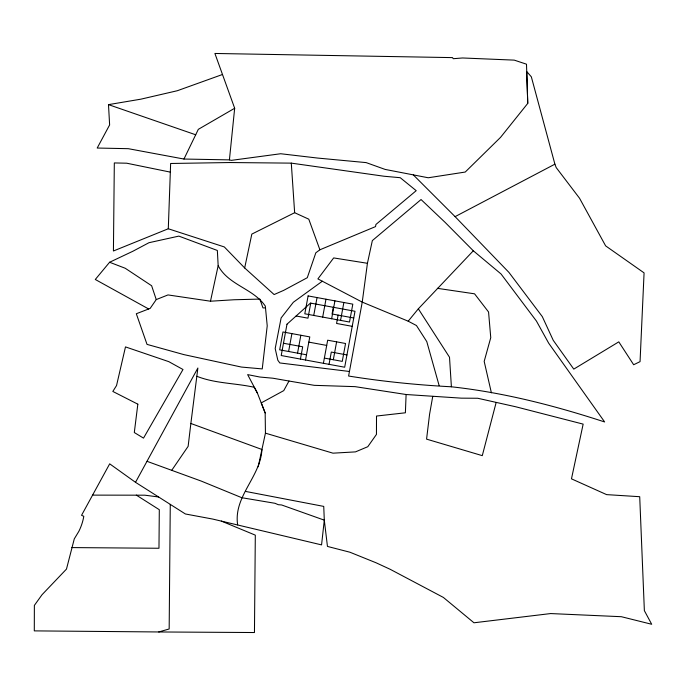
<?xml version="1.0" encoding="UTF-8"?>
<svg xmlns="http://www.w3.org/2000/svg" width="686" height="686" viewBox="0 0 686 686"><rect width="100%" height="100%" fill="white"/><g stroke="black" fill="none" stroke-linecap="round" stroke-linejoin="round"><path stroke-width="1.03" d="M237.656 524.901C233.257 496.484 260.551 476.899 261.932 449.476L190.862 423.476L197.877 368.013L135.519 482.327L185.392 513.977L212.729 519.07L321.562 544.89L324.298 520.151L323.741 506.405L245.459 491.399M170.274 504.382L169.168 628.976L158.74 631.96L34.3 630.88L34.369 605.404L42.026 594.736L66.473 569.097L74.285 538.87L78.864 531.316A54.383 54.383 0 0 0 83.589 517.484L83.786 516.284L81.548 515.306L109.683 463.839L135.519 482.327M168.293 228.764L170.634 163.482L229.81 162.539L291.293 163.131L384.04 176.242L400.238 177.7L416.205 190.674L375.902 224.494L375.551 226.594L319.89 249.79L315.826 252.8L307.285 277.71L283.644 290.384L274.117 294.56L244.67 267.952L224.296 246.934L168.293 228.764L113.422 250.99L114.322 162.942L126.67 163.199L170.325 172.126M406.103 394.51L405.383 412.792L376.511 416.042L376.451 434.41L367.79 446.706L355.468 451.885L332.976 453.172L265.439 433.158L265.165 412.946L261.237 402.905L283.747 390.626L288.995 381.03L314.274 385.335L355.065 386.647L406.103 394.51L461.301 398.154L477.722 398.257L515.701 406.764L583.151 424.12L571.472 478.837L606.604 494.623L639.712 496.707L644.368 610.66L651.7 624.269L621.353 616.705L550.652 613.567L473.957 622.785L443.379 597.437L390.137 569.277L376.125 562.803L349.894 552.213L327.454 546.425L324.298 520.151L281.612 504.965L278.284 504.699L275.017 503.301L241.832 497.719L201.152 481.049L147.113 461.352M229.416 159.881L234.672 108.259L214.907 53.465L452.537 57.615L453.223 58.704L462.57 57.976L514.26 60.128L526.496 64.192L527.757 103.389L500.557 137.354L465.228 172.049L428.236 177.768L385.189 169.433L366.153 162.608L317.549 158.054L280.694 153.741L231.336 160.361L229.416 159.881L183.959 159.041L128.291 148.682L97.198 148.039L109.623 124.921L108.491 104.632L140.879 99.17L177.305 90.732L222.444 74.508M190.862 423.476L188.136 446.337L171.903 470.064M367.43 263.287L362.234 302.114L348.608 376.031C382.737 381.519 416.942 384.949 451.397 386.793C503.687 392.503 554.708 405.649 604.64 421.959L548.697 343.214L536.418 321.031L501.054 273.988L473.306 250.784L445.128 222.393L421.05 199.54L372.344 240.597L367.43 263.287L333.679 257.927L317.892 278.902L362.234 302.114L408.196 321.194L416.445 325.524L426.778 341.602L439.126 385.558M432.737 396.414L429.573 414.301L426.572 439.134L482.284 455.65L496.141 402.51M288.609 351.489L291.902 333.61M297.544 353.136L300.845 335.257M300.425 359.07L302.689 346.79L283.472 343.249M310.741 303.126L307.963 318.175L296.112 315.997M305.527 360.013L309.789 336.903L282.958 331.955L279.665 349.843L306.488 354.791M313.742 315.44L317.043 297.561M322.686 317.095L325.979 299.207M333.31 307.285L332.075 313.991L353.762 317.995M323.406 363.306L327.668 340.205L345.555 343.497L342.254 361.385L324.375 358.083M331.63 318.741L334.922 300.854M329.04 364.343L331.304 352.064L346.945 354.954M338.121 315.106L336.577 323.458L352.218 326.339M333.319 359.73L336.612 341.851M340.565 320.388L343.866 302.509M218.165 265.696C228.412 285.136 253.434 288.566 265.328 306.119L267.223 325.841L262.241 368.914L241.412 367.061L183.831 354.602L147.027 344.389L136.317 313.742L150.165 308.391L156.245 299.585L167.993 294.929L210.482 301.214L218.165 265.696L217.351 250.467L178.849 236.113L148.973 242.707L132.801 251.29L109.597 262.258L95.285 279.476L148.656 308.974M244.67 267.952L251.822 234.098L294.646 212.711L308.794 219.186L319.89 249.79M258.202 466.797L265.439 433.158M183.959 159.041L198.314 129.345L234.672 108.259M408.196 321.194L418.34 308.811L473.306 250.784M322.326 281.217L293.334 302.269L281.123 317.927L275.189 348.565L277.83 360.244L279.802 362.954L349.448 371.478M527.757 103.389L526.711 71.524L531.333 76.815L554.897 164.168L455.092 216.639L413.306 174.879M210.482 301.214L234.149 299.756L259.874 299.087L262.961 307.903L265.499 307.903M92.584 495.12L144.832 495.189L158.603 496.981M158.74 631.96L254.455 632.535L255.312 535.14L221.338 521.086M71.833 547.582L158.972 548.26L159.306 509.707L136.325 495.12M437.359 288.326L474.566 293.822L488.561 311.993L490.756 337.658L484.179 361.385L491.39 392.812M288.995 381.03L272.934 378.218L259.788 377.026L247.646 374.616L257.413 393.121L265.165 412.946M308.82 342.125L326.708 345.427M108.491 104.632L195.733 134.79M109.597 262.258L125.229 268.26L151.632 285.745L156.245 299.585M196.831 376.271C215.07 383.577 235.358 383.045 254.343 387.298L257.413 393.121M455.092 216.639L508.918 272.385L542.317 316.632L553.25 340.342L573.779 369.119L618.789 341.851L633.658 364.738L640.055 361.642L644.077 272.882L605.635 245.871L579.533 198.228L556.2 167.573L554.897 164.168M418.34 308.811L449.51 357.243L451.397 386.793M291.293 163.131L294.646 212.711M137.835 404.174L134.302 432.532L143.511 438.122L182.991 369.497L168.807 361.659L125.487 346.902L116.543 385.549L112.821 391.44L137.835 404.174M286.988 324.212L281.209 355.528L344.681 367.224L354.996 311.281L310.466 303.075L286.988 324.212M308.1 295.915L304.798 313.794L349.508 322.034L352.81 304.155L308.1 295.915"/></g></svg>
